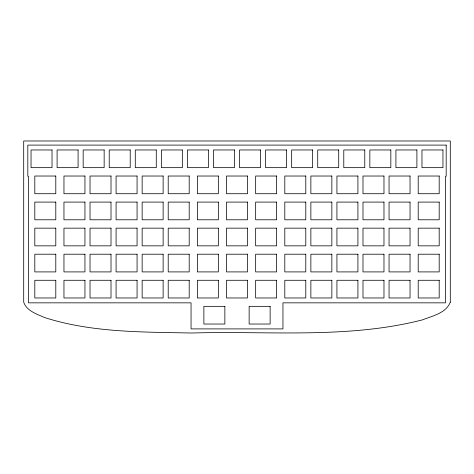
<?xml version="1.0" encoding="UTF-8"?>
<svg xmlns="http://www.w3.org/2000/svg" width="474" height="474" viewBox="0 0 474 474"><rect width="100%" height="100%" fill="white"/><g stroke="black" fill="none" stroke-linecap="round" stroke-linejoin="round"><path stroke-width="0.71" d="M450.3 302.157C446.111 313.16 432.17 316.069 422.346 319.897C347.199 339.135 268.314 330.722 191.733 333.021C142.597 331.996 92.027 332.689 44.704 317.586C37.079 314.167 26.562 310.974 23.7 302.157L23.7 140.979L450.3 140.979L450.3 302.157M446.182 145.097L27.818 145.097L27.818 176.233L28.499 176.233L28.499 302.845L191.046 302.845L191.046 328.903L282.954 328.903L282.954 302.845L445.501 302.845L445.501 176.233L446.182 176.233L446.182 145.097M52.027 149.968L31.041 149.968L31.041 167.66L52.027 167.66L52.027 149.968M78.086 149.968L57.099 149.968L57.099 167.66L78.086 167.66L78.086 149.968M104.15 149.968L83.163 149.968L83.163 167.66L104.15 167.66L104.15 149.968M130.214 149.968L109.227 149.968L109.227 167.66L130.214 167.66L130.214 149.968M156.278 149.968L135.286 149.968L135.286 167.66L156.278 167.66L156.278 149.968M182.336 149.968L161.35 149.968L161.35 167.66L182.336 167.66L182.336 149.968M208.4 149.968L187.414 149.968L187.414 167.66L208.4 167.66L208.4 149.968M234.464 149.968L213.478 149.968L213.478 167.66L234.464 167.66L234.464 149.968M260.522 149.968L239.536 149.968L239.536 167.66L260.522 167.66L260.522 149.968M286.586 149.968L265.6 149.968L265.6 167.66L286.586 167.66L286.586 149.968M312.65 149.968L291.664 149.968L291.664 167.66L312.65 167.66L312.65 149.968M338.714 149.968L317.722 149.968L317.722 167.66L338.714 167.66L338.714 149.968M364.773 149.968L343.786 149.968L343.786 167.66L364.773 167.66L364.773 149.968M390.837 149.968L369.85 149.968L369.85 167.66L390.837 167.66L390.837 149.968M416.901 149.968L395.914 149.968L395.914 167.66L416.901 167.66L416.901 149.968M442.959 149.968L421.973 149.968L421.973 167.66L442.959 167.66L442.959 149.968M55.796 176.026L34.809 176.026L34.809 193.724L55.796 193.724L55.796 176.026M84.947 176.026L63.96 176.026L63.96 193.724L84.947 193.724L84.947 176.026M111.011 176.026L90.024 176.026L90.024 193.724L111.011 193.724L111.011 176.026M137.069 176.026L116.083 176.026L116.083 193.724L137.069 193.724L137.069 176.026M163.133 176.026L142.147 176.026L142.147 193.724L163.133 193.724L163.133 176.026M189.197 176.026L168.211 176.026L168.211 193.724L189.197 193.724L189.197 176.026M218.342 176.026L197.356 176.026L197.356 193.724L218.342 193.724L218.342 176.026M247.493 176.026L226.507 176.026L226.507 193.724L247.493 193.724L247.493 176.026M276.644 176.026L255.658 176.026L255.658 193.724L276.644 193.724L276.644 176.026M305.789 176.026L284.803 176.026L284.803 193.724L305.789 193.724L305.789 176.026M331.853 176.026L310.867 176.026L310.867 193.724L331.853 193.724L331.853 176.026M357.917 176.026L336.931 176.026L336.931 193.724L357.917 193.724L357.917 176.026M383.976 176.026L362.989 176.026L362.989 193.724L383.976 193.724L383.976 176.026M410.04 176.026L389.053 176.026L389.053 193.724L410.04 193.724L410.04 176.026M439.191 176.026L418.204 176.026L418.204 193.724L439.191 193.724L439.191 176.026M55.796 202.09L34.809 202.09L34.809 219.788L55.796 219.788L55.796 202.09M84.947 202.09L63.96 202.09L63.96 219.788L84.947 219.788L84.947 202.09M111.011 202.09L90.024 202.09L90.024 219.788L111.011 219.788L111.011 202.09M137.069 202.09L116.083 202.09L116.083 219.788L137.069 219.788L137.069 202.09M163.133 202.09L142.147 202.09L142.147 219.788L163.133 219.788L163.133 202.09M189.197 202.09L168.211 202.09L168.211 219.788L189.197 219.788L189.197 202.09M218.342 202.09L197.356 202.09L197.356 219.788L218.342 219.788L218.342 202.09M247.493 202.09L226.507 202.09L226.507 219.788L247.493 219.788L247.493 202.09M276.644 202.09L255.658 202.09L255.658 219.788L276.644 219.788L276.644 202.09M305.789 202.09L284.803 202.09L284.803 219.788L305.789 219.788L305.789 202.09M331.853 202.09L310.867 202.09L310.867 219.788L331.853 219.788L331.853 202.09M357.917 202.09L336.931 202.09L336.931 219.788L357.917 219.788L357.917 202.09M383.976 202.09L362.989 202.09L362.989 219.788L383.976 219.788L383.976 202.09M410.04 202.09L389.053 202.09L389.053 219.788L410.04 219.788L410.04 202.09M439.191 202.09L418.204 202.09L418.204 219.788L439.191 219.788L439.191 202.09M55.796 228.154L34.809 228.154L34.809 245.846L55.796 245.846L55.796 228.154M84.947 228.154L63.96 228.154L63.96 245.846L84.947 245.846L84.947 228.154M111.011 228.154L90.024 228.154L90.024 245.846L111.011 245.846L111.011 228.154M137.069 228.154L116.083 228.154L116.083 245.846L137.069 245.846L137.069 228.154M163.133 228.154L142.147 228.154L142.147 245.846L163.133 245.846L163.133 228.154M189.197 228.154L168.211 228.154L168.211 245.846L189.197 245.846L189.197 228.154M218.342 228.154L197.356 228.154L197.356 245.846L218.342 245.846L218.342 228.154M247.493 228.154L226.507 228.154L226.507 245.846L247.493 245.846L247.493 228.154M276.644 228.154L255.658 228.154L255.658 245.846L276.644 245.846L276.644 228.154M305.789 228.154L284.803 228.154L284.803 245.846L305.789 245.846L305.789 228.154M331.853 228.154L310.867 228.154L310.867 245.846L331.853 245.846L331.853 228.154M357.917 228.154L336.931 228.154L336.931 245.846L357.917 245.846L357.917 228.154M383.976 228.154L362.989 228.154L362.989 245.846L383.976 245.846L383.976 228.154M410.04 228.154L389.053 228.154L389.053 245.846L410.04 245.846L410.04 228.154M439.191 228.154L418.204 228.154L418.204 245.846L439.191 245.846L439.191 228.154M55.796 254.212L34.809 254.212L34.809 271.91L55.796 271.91L55.796 254.212M84.947 254.212L63.96 254.212L63.96 271.91L84.947 271.91L84.947 254.212M111.011 254.212L90.024 254.212L90.024 271.91L111.011 271.91L111.011 254.212M137.069 254.212L116.083 254.212L116.083 271.91L137.069 271.91L137.069 254.212M163.133 254.212L142.147 254.212L142.147 271.91L163.133 271.91L163.133 254.212M189.197 254.212L168.211 254.212L168.211 271.91L189.197 271.91L189.197 254.212M218.342 254.212L197.356 254.212L197.356 271.91L218.342 271.91L218.342 254.212M247.493 254.212L226.507 254.212L226.507 271.91L247.493 271.91L247.493 254.212M276.644 254.212L255.658 254.212L255.658 271.91L276.644 271.91L276.644 254.212M305.789 254.212L284.803 254.212L284.803 271.91L305.789 271.91L305.789 254.212M331.853 254.212L310.867 254.212L310.867 271.91L331.853 271.91L331.853 254.212M357.917 254.212L336.931 254.212L336.931 271.91L357.917 271.91L357.917 254.212M383.976 254.212L362.989 254.212L362.989 271.91L383.976 271.91L383.976 254.212M410.04 254.212L389.053 254.212L389.053 271.91L410.04 271.91L410.04 254.212M439.191 254.212L418.204 254.212L418.204 271.91L439.191 271.91L439.191 254.212M55.796 280.276L34.809 280.276L34.809 297.974L55.796 297.974L55.796 280.276M84.947 280.276L63.96 280.276L63.96 297.974L84.947 297.974L84.947 280.276M111.011 280.276L90.024 280.276L90.024 297.974L111.011 297.974L111.011 280.276M137.069 280.276L116.083 280.276L116.083 297.974L137.069 297.974L137.069 280.276M163.133 280.276L142.147 280.276L142.147 297.974L163.133 297.974L163.133 280.276M189.197 280.276L168.211 280.276L168.211 297.974L189.197 297.974L189.197 280.276M218.342 280.276L197.356 280.276L197.356 297.974L218.342 297.974L218.342 280.276M247.493 280.276L226.507 280.276L226.507 297.974L247.493 297.974L247.493 280.276M276.644 280.276L255.658 280.276L255.658 297.974L276.644 297.974L276.644 280.276M305.789 280.276L284.803 280.276L284.803 297.974L305.789 297.974L305.789 280.276M331.853 280.276L310.867 280.276L310.867 297.974L331.853 297.974L331.853 280.276M357.917 280.276L336.931 280.276L336.931 297.974L357.917 297.974L357.917 280.276M383.976 280.276L362.989 280.276L362.989 297.974L383.976 297.974L383.976 280.276M410.04 280.276L389.053 280.276L389.053 297.974L410.04 297.974L410.04 280.276M439.191 280.276L418.204 280.276L418.204 297.974L439.191 297.974L439.191 280.276M224.86 306.34L203.873 306.34L203.873 324.032L224.86 324.032L224.86 306.34M270.127 306.34L249.14 306.34L249.14 324.032L270.127 324.032L270.127 306.34"/></g></svg>
